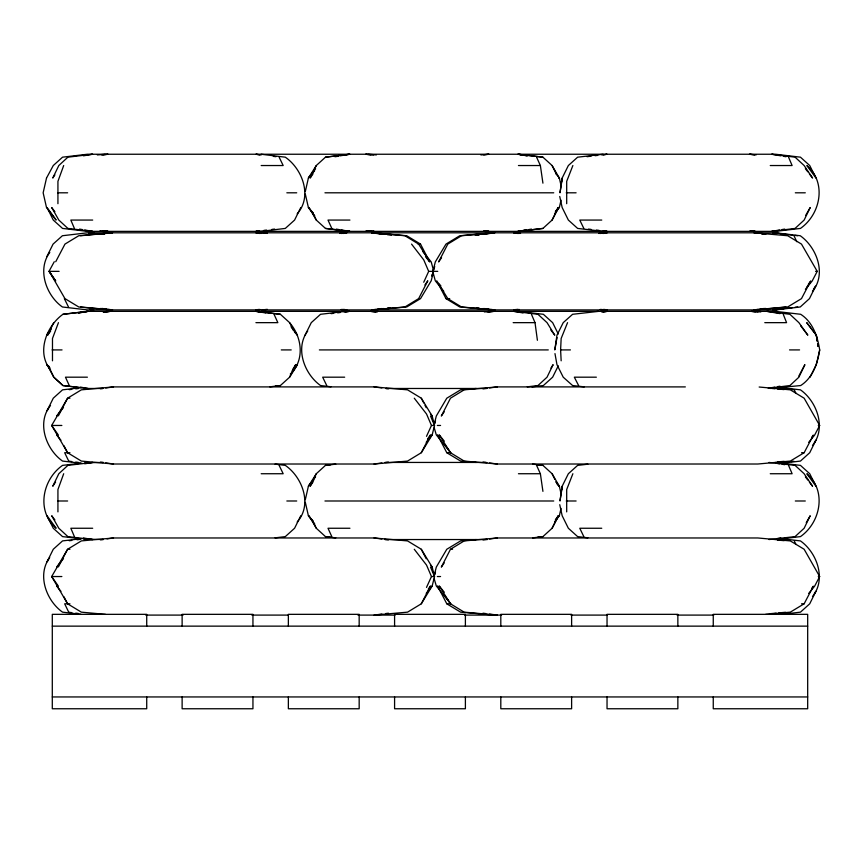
<?xml version="1.0" encoding="UTF-8"?>
<svg xmlns="http://www.w3.org/2000/svg" width="863" height="863" viewBox="0 0 863 863"><rect width="100%" height="100%" fill="white"/><g stroke="black" fill="none" stroke-linecap="round" stroke-linejoin="round"><path stroke-width="1.29" d="M713.259 626.139L713.259 614.337L807.682 614.337L807.682 708.76L713.259 708.76L713.259 696.948M57.929 203.69L57.929 181.349L63.689 165.534M57.929 511.878L57.929 489.548L63.689 473.733M52.481 360.81L52.481 338.469L58.447 322.654M566.689 203.69L566.689 181.349L572.87 165.534M566.689 511.878L566.689 489.548L572.87 473.733M561.155 360.81L560.605 349.914L561.155 338.469L567.552 322.654M556.225 342.546L554.769 349.914L556.969 335.168L563.226 322.654L572.601 314.294L598.555 311.36M305.297 191.575L308.393 178.048L316.29 165.534L325.47 157.174L349.278 154.24M290.281 374.057C305.038 360.313 302.115 336.883 289.569 322.654M305.297 499.763L308.393 486.236L316.29 473.733L325.47 465.373L330.756 464.726M560.616 185.426L562.298 178.048L559.99 192.805L562.169 178.048L568.361 165.534L577.638 157.174L603.183 154.24M554.542 213.808L559.343 207.552L561.026 200.173M555.999 342.546L557.12 337.627M560.616 493.614L562.298 486.236L559.99 500.993L562.169 486.236L568.361 473.733L577.638 465.373L587.854 464.197M554.542 522.007L559.343 515.75L561.026 508.372M50.561 369.882C36.224 352.708 46.278 326.225 62.934 314.294L87.454 311.36L775.459 311.36L800.702 314.294C812.849 322.115 817.531 336.333 819.699 349.914C817.498 363.496 812.86 377.735 800.702 385.545L770.605 388.479M819.699 349.914L816.344 364.671L810.077 377.185M432.18 434.887L434.521 425.459L432.18 416.02L421.306 398.199L407.541 389.839L374.067 386.904L113.506 386.904L81.359 389.839L67.594 398.199L51.672 425.459L67.594 452.719L81.359 461.079L113.506 464.014L374.067 464.014L407.541 461.079L421.306 452.719L432.18 434.887L426.246 442.234M381.899 614.057L374.067 615.092L407.541 612.158L421.306 603.798L432.18 585.966L434.521 576.538L432.18 567.099L421.306 549.267L407.541 540.918L374.067 537.973L113.506 537.973L81.359 540.907L67.594 549.267L51.672 576.538L67.594 603.798L81.359 612.158L105.469 614.359M435.308 421.921L433.96 425.459L436.3 416.02L446.786 398.199L460.615 389.839L476.214 388.479M435.308 573L433.96 576.538L436.3 567.099L446.786 549.267L460.615 540.918L476.214 539.558M432.126 274.898L433.55 271.36L431.209 280.788L420.529 298.62L406.732 306.98L373.107 309.914L383.539 308.533M434.38 267.821L432.956 271.36L435.297 261.931L445.977 244.1L459.774 235.739L493.409 232.805L481.662 234.358M433.237 270.184L434.747 266.645M431.759 276.074L432.762 273.722M434.531 423.097L435.535 420.745M434.531 574.175L435.535 571.813M423.733 282.244L428.684 271.36L423.765 259.903L411.554 244.1M426.505 436.344L431.457 425.459L426.538 414.003L414.272 398.199M426.505 587.423L431.457 576.538L426.538 565.082L414.272 549.267M53.754 322.654L47.627 335.168L50.669 330.993M316.29 165.534L310.162 178.048L312.989 173.873M289.569 377.185L295.696 364.671L292.859 369.224M316.29 473.733L310.162 486.236L312.989 482.072M526.268 230L518.447 231.36L542.924 228.425L552.093 220.065L558.232 207.552L555.405 211.726M532.622 537.854L542.924 536.613L552.093 528.253L558.232 515.75L555.405 519.914M300.777 207.552L294.585 220.065L285.308 228.425L261.079 231.36M305.071 335.168L311.273 322.654L320.551 314.294L345.416 311.36M300.777 515.75L294.585 528.253L285.308 536.613L275.103 537.854M558.275 365.815L552.644 377.185L543.366 385.545L531.867 386.861M46.85 256.602L53.075 244.1L62.406 235.739L87.465 232.805L775.578 232.805L800.249 235.739C816.948 247.573 826.689 274.24 812.471 291.327M808.707 593.431L814.629 586.171L819.677 576.538L804.143 549.267L790.314 540.918L757.854 537.973L497.347 537.973L464.175 540.918L450.475 549.267L441.327 567.099L444.218 562.903M421.306 452.719L430.508 434.887L427.509 439.084M421.306 603.798L430.508 585.966L428.264 589.116M58.393 415.815L67.594 398.199L69.946 398.199M58.393 566.894L67.594 549.267L69.946 549.267M55.728 261.716L64.952 244.1L78.749 235.739L111.057 232.805L107.141 233.355M757.865 233.355L753.96 232.805L787.692 235.739L801.49 244.1L817.229 271.36L812.169 281.004L805.395 289.288M444.316 441.187L439.235 434.887L450.475 452.719L464.175 461.079L497.347 464.014L757.854 464.014L790.314 461.079L804.143 452.719L813.378 435.103L811.835 437.174M759.149 387.023L790.314 389.839L804.143 398.199L819.677 425.459L814.629 435.103L808.707 442.352M765.643 614.38L790.314 612.158L804.143 603.798L813.378 586.171L811.835 588.253M552.093 220.065L558.695 207.552L559.343 207.552M552.093 528.253L558.695 515.75L559.343 515.75M798.847 376.041L804.888 364.671L798.901 377.185L789.925 385.545L768.243 388.307M100.626 308.447L111.057 309.914L78.749 306.98L64.952 298.62L49.223 271.36L55.728 281.004L48.997 271.36L54.272 261.716M297.476 364.671L289.623 377.185L280.389 385.545L269.806 386.84M805.6 215.513L810.206 207.552L804.143 220.065L795.071 228.425L771.673 231.36L779.494 230M806.258 522.568L810.206 515.75L804.143 528.253L795.071 536.613L768.976 539.548M806.592 287.606L808.663 284.305M550.95 368.08L553.107 364.671L547.045 377.185L537.973 385.545L527.271 386.84M54.887 174.919L52.751 178.048L58.813 165.534L67.886 157.174L92.589 154.24L83.463 155.825M55.599 482.072L52.751 486.236L58.813 473.733L67.886 465.373L92.589 462.439L84.768 463.798M444.218 411.824L441.327 416.02L450.475 398.199L464.175 389.839L497.347 386.904L685.341 386.904M813.442 289.245L815.632 286.117L809.472 298.62L800.249 306.98L775.578 309.914L87.465 309.914L62.406 306.98C46.106 295.437 36.98 269.461 49.784 252.438M441.554 257.735L438.609 261.931L447.789 244.1L461.522 235.739L494.844 232.805L483.097 234.358M424.876 284.984L427.821 280.788L418.652 298.62L404.92 306.98L371.608 309.914L375.524 309.396M48.576 408.62L47.066 410.702L53.269 398.199L62.546 389.839L82.168 387.519M48.576 559.699L47.066 561.781L53.269 549.267L62.546 540.907L82.168 538.598M814.413 442.298L815.923 440.216L809.731 452.719L800.454 461.079L780.832 463.399M814.413 593.377L815.923 591.284L809.731 603.798L800.454 612.158L782.137 614.316M808.426 284.11L810.702 281.004L801.49 298.62L787.692 306.98L755.395 309.914L765.815 308.447M51.359 328.911L46.559 335.168L50.367 330.993M50.518 405.491C36.44 422.482 45.858 449.289 62.546 461.079L82.168 463.399M315.588 168.663L308.393 178.048L314.639 170.745M297.174 213.808C312.611 196.667 302.622 169.159 285.308 157.174L261.079 154.24M49.72 557.606C36.775 574.726 46.224 600.562 62.546 612.158L80.863 614.316M307.724 330.993C294.779 348.113 304.229 373.949 320.551 385.545L331.014 386.775M292.072 370.928L296.861 364.671M315.588 476.861L308.393 486.236L313.841 479.99M297.174 522.007C312.611 504.866 302.622 477.358 285.308 465.373L275.103 464.143M555.492 211.726L558.695 207.552M555.492 519.914L558.695 515.75M812.482 445.427C826.56 428.436 817.132 401.629 800.454 389.839L780.832 387.519M812.482 596.495C826.56 579.505 817.132 552.708 800.454 540.918L780.832 538.598M426.246 593.312L432.18 585.966M56.721 415.815L63.495 407.519M56.721 566.894L63.495 558.598M334.952 156.732L338.21 156.279M340.162 155.825L349.936 154.24L325.47 157.174M89.784 233.485L93.689 232.805L88.544 233.452M603.194 154.919L607.099 154.24L601.759 154.898M258.501 230.906L255.89 231.36L259.903 230.863M341.273 233.485L345.189 232.805L339.849 233.42M342.935 233.485L346.84 232.805L341.737 233.42M520.4 230.906L517.8 231.36L542.924 228.425M523.01 230.453L525.621 230M528.879 229.547L531.479 229.094M78.339 312.945L87.454 311.36M78.943 312.945L88.058 311.36L62.934 314.294M600.292 233.485L604.197 232.805L598.857 233.452M603.161 233.485L607.077 232.805L601.964 233.42M258.522 309.461L255.923 309.914L259.892 309.429M782.094 229.547L784.704 229.094M345.427 312.039L349.332 311.36L344.132 312.018M516.301 309.461L513.701 309.914L517.627 309.429M517.962 309.461L515.351 309.914L519.246 309.45M603.14 312.039L607.045 311.36L601.791 312.018M775.319 309.461L772.709 309.914L776.646 309.45M775.578 309.914L783.399 308.566M786.01 308.113L788.609 307.66M770.875 387.8L774.78 387.12M777.38 386.667L779.99 386.214M776.883 538.652L780.788 537.973M102.859 154.973L108.069 154.24L101.446 154.855M100.626 234.272L104.542 233.722M102.125 234.272L104.725 233.905M108.641 233.355L112.546 232.805L80.561 235.739M106.117 311.91L110.054 311.36L103.323 311.975L110.054 311.36M753.399 230.809L749.494 231.36L754.855 230.863M100.475 388.738L103.085 388.372M105.685 388.005L113.506 386.904M757.865 309.364L753.96 309.914L785.945 306.98M760.476 308.997L764.381 308.447M100.475 539.807L103.085 539.44M106.99 538.89L113.506 537.973M483.712 154.93L488.933 154.24L480.896 154.952M369.569 230.842L365.653 231.36L370.961 230.885M475.135 235.221L479.051 234.704M476.57 235.221L479.181 234.876M378.134 309.051L382.05 308.533M387.455 308.015L390.065 307.67M488.577 312.05L493.798 311.36L487.164 311.953M482.989 388.803L486.905 388.285M489.515 387.94L497.347 386.904M374.067 464.014L381.899 462.978M385.815 462.46L388.415 462.115M482.989 539.871L486.905 539.353M489.515 539.008L497.347 537.973M385.815 613.539L388.415 613.194M331.133 313.647L333.733 313.323M337.638 312.827L340.238 312.503M69.234 389.677L71.834 389.342M75.728 388.857L78.328 388.533M69.234 540.745L71.834 540.421M77.034 539.774L79.633 539.44M587.045 156.688L591.058 156.203M595.071 155.707L597.746 155.383M263.916 230.378L266.591 230.054M271.942 229.396L274.617 229.073M275.297 386.16L280.443 385.545M325.47 465.373L335.772 464.143M783.41 462.471L786.01 462.158M791.209 461.543L793.809 461.23M779.267 309.148L784.51 308.523M787.132 308.22L792.385 307.595M795.006 307.293L797.628 306.98M80.863 463.215L62.546 465.373C42.427 479.45 36.063 511.09 56.106 528.253L47.077 515.75L53.269 528.253L62.546 536.613L80.863 538.782M84.79 462.751L103.377 462.439M537.627 537.239L542.924 536.613M776.905 539.397L779.516 539.084M783.442 538.62L800.454 536.613C820.573 522.547 826.937 490.896 806.883 473.733L815.934 486.236L809.731 473.733L800.454 465.373L782.137 463.215M262.147 309.914L267.303 309.332M777.477 461.932L784.1 461.327M769.516 613.744L776.15 613.129M778.793 612.892L785.427 612.277M97.357 154.952L105.146 154.24M368.587 231.36L373.787 230.906M484.337 311.931L490.831 311.36M261.187 165.534L283.172 165.534L279.137 157.174M518.447 165.534L540.378 165.534L542.924 183.161M770.249 165.534L792.115 165.534L788.555 157.174M558.695 178.048L559.343 178.048L561.026 185.426M57.638 192.805L67.627 192.805M286.84 192.805L296.71 192.805M324.952 192.805L553.744 192.805M566.236 192.805L576.106 192.805M795.319 192.805L805.298 192.805M305.297 194.024L308.393 207.552L313.042 212.762M92.697 220.065L70.831 220.065L74.391 228.425M349.936 220.065L328.005 220.065L331.802 228.425M601.759 220.065L579.774 220.065L583.82 228.425M418.059 244.1L420.529 244.1L429.138 260.734M48.997 271.36L59.094 271.36M428.684 271.36L431.824 271.36M434.607 271.36L437.746 271.36M815.578 271.36L817.229 271.36M437.983 283.172L445.977 298.62L449.688 298.62M255.923 322.654L277.854 322.654L274.046 314.294M513.161 322.654L535.017 322.654L537.401 340.281M764.78 322.654L786.571 322.654L783.259 314.294M52.104 349.914L62.039 349.914M281.284 349.914L291.209 349.914M319.375 349.914L548.285 349.914M560.605 349.914L570.432 349.914M789.537 349.914L799.57 349.914M46.559 364.671L49.569 367.8M87.4 377.185L65.469 377.185L69.277 385.545M344.671 377.185L322.676 377.185L326.721 385.545M596.365 377.185L574.327 377.185L578.609 385.545M47.174 364.671L53.754 377.185L62.934 385.545L88.058 388.479L102.891 388.479M486.937 388.479L385.847 388.479L388.415 388.803M61.856 425.459L51.672 425.459L58.393 435.103M431.457 425.459L434.521 425.459L430.508 416.02M437.336 425.459L440.562 425.459M818.264 425.459L819.677 425.459M69.946 452.719L64.671 452.719L68.716 461.079M439.094 436.991L437.552 434.887L446.786 452.719L450.691 452.719L445.286 445.384M801.544 452.719L804.143 452.719M384.984 462.439L486.096 462.439M768.976 462.439L795.071 465.373L804.143 473.733L812.558 486.236L809.365 482.072M261.187 473.733L283.172 473.733L279.137 465.373M518.447 473.733L540.378 473.733L542.924 491.36M770.249 473.733L792.115 473.733L788.555 465.373M558.695 486.236L559.343 486.236L561.026 493.614M57.638 500.993L67.627 500.993M286.84 500.993L296.71 500.993M324.952 500.993L553.744 500.993M566.236 500.993L576.106 500.993M795.319 500.993L805.298 500.993M305.297 502.223L308.393 515.75L313.042 520.961M92.697 528.253L70.831 528.253L74.391 536.613M349.936 528.253L328.005 528.253L331.802 536.613M601.759 528.253L579.774 528.253L583.82 536.613M103.377 539.548L83.484 539.084M384.984 539.548L487.444 539.548M450.475 549.267L452.579 549.267M61.856 576.538L51.672 576.538L58.393 586.171M431.457 576.538L434.521 576.538L430.508 567.099M437.336 576.538L440.562 576.538M818.264 576.538L819.677 576.538M69.946 603.798L64.671 603.798L68.716 612.158M439.094 588.059L437.552 585.966L446.786 603.798L450.691 603.798L444.51 595.405M801.544 603.798L804.143 603.798M145.739 615.092L183.107 615.092M251.845 615.092L288.113 615.092M357.951 615.092L395.081 615.092M464.531 615.092L501.586 615.092M570.961 615.092L607.455 615.092M677.045 615.092L713.798 615.092M52.298 626.139L807.682 626.139M52.298 696.948L807.682 696.948M368.587 154.24L376.387 154.919M476.214 462.439L460.615 461.079L446.786 452.719M494.413 615.092L460.615 612.158L446.786 603.798M373.614 154.952L365.653 154.24L370.874 154.93M483.571 230.885L488.933 231.36L485.017 230.842M377.314 311.953L370.583 311.36L375.837 312.05M99.946 230.885L105.146 231.36M754.327 311.36L760.821 311.953M756.193 154.855L749.494 154.24L754.704 154.973M102.773 230.863L108.069 231.36L104.164 230.809M757.994 311.975L751.371 311.36L755.276 311.91M80.561 306.98L112.546 309.914L108.641 309.364M772.169 388.49L774.823 388.738M777.477 388.976L784.1 389.591M777.477 540.055L784.1 540.67M262.147 232.805L267.303 233.388M584.283 386.861L572.601 385.545L563.226 377.185L556.969 364.671L554.974 353.603M603.183 231.36L577.638 228.425L568.361 220.065L562.169 207.552L559.742 196.484M517.822 311.36L543.366 314.294L552.644 322.654L558.275 334.024M341.187 309.45L345.189 309.914L342.579 309.461M587.854 537.789L577.638 536.613L568.361 528.253L562.169 515.75L559.742 504.682M556.15 173.873L559.343 178.048L552.093 165.534L542.924 157.174L517.8 154.24L526.915 155.825M777.951 233.42L772.709 232.805L776.614 233.485M780.573 233.733L792.385 235.124M795.006 235.426L797.628 235.739M537.627 464.758L542.924 465.373L552.093 473.733L559.343 486.236L556.15 482.072M520.551 233.42L515.351 232.805L519.267 233.485M783.41 388.447L786.01 388.76M791.209 389.375L793.809 389.677M775.589 462.439L778.21 462.751M783.41 539.526L786.01 539.828M542.924 157.174L518.447 154.24L527.573 155.825M309.04 207.552L316.29 220.065L325.47 228.425L349.936 231.36L341.468 230M603.237 309.45L607.077 309.914L604.467 309.461M343.01 309.45L346.84 309.914L344.24 309.461M280.443 314.294L255.966 311.36L265.696 312.945M78.436 387.39L62.988 385.545L53.819 377.185L48.242 365.815M532.622 464.143L542.924 465.373M309.04 515.75L316.29 528.253L325.47 536.613L335.772 537.854M261.241 154.898L255.89 154.24L259.806 154.919M273.28 156.365L275.955 156.688M588.383 229.073L591.058 229.396M596.409 230.054L599.084 230.378M603.097 230.863L607.099 231.36L604.499 230.906M600.195 309.429L604.197 309.914L601.597 309.461M518.943 233.452L513.701 232.805L517.606 233.485M325.459 228.425L349.278 231.36M261.219 233.452L255.923 232.805L259.828 233.485M256.581 311.36L280.389 314.294L289.623 322.654L293.528 330.615M325.459 536.613L330.756 537.271M69.234 461.241L71.834 461.565M75.728 462.061L78.328 462.385M69.234 612.32L71.834 612.644M75.728 613.129L78.328 613.464M89.828 309.429L93.689 309.914L91.09 309.461M384.844 234.358L373.107 232.805L406.732 235.739L420.529 244.1M387.455 234.704L391.371 235.221M383.355 234.358L371.608 232.805L404.92 235.739L418.652 244.1L429.709 261.931L425.481 256.678M484.402 308.533L488.318 309.051M490.928 309.396L494.844 309.914L461.522 306.98L447.789 298.62L436.732 280.788M476.441 307.67L479.051 308.015M482.967 308.533L493.409 309.914L459.774 306.98L445.977 298.62M374.067 386.904L381.899 387.94M482.989 462.115L486.905 462.633M489.515 462.978L497.347 464.014M374.067 537.973L381.899 539.008M384.51 539.353L388.415 539.871M482.989 613.194L485.599 613.539M489.515 614.057L497.347 615.092L464.175 612.158L450.475 603.798L439.235 585.966L444.316 592.255M755.395 232.805L759.3 233.355M761.91 233.722L765.815 234.272M761.77 233.905L764.381 234.272M102.125 308.447L106.03 308.997M100.475 462.18L103.085 462.546M105.685 462.913L113.506 464.014M780.788 155.825L771.673 154.24L795.071 157.174L804.143 165.534L812.558 178.048L809.365 173.873M783.399 156.279L786.01 156.732M775.578 232.805L784.704 234.38M336.246 229.094L338.857 229.547M779.99 313.625L766.959 311.36L789.925 314.294L798.901 322.654L807.833 335.168L800.637 325.783M79.558 229.094L82.168 229.547M84.768 230L92.589 231.36L67.886 228.425L58.813 220.065L51.704 207.552L54.898 211.726M523.021 312.945L513.906 311.36L537.973 314.294L547.045 322.654L554.79 335.168L550.788 329.957M775.578 463.118L779.494 463.798M782.094 464.24L784.704 464.693M80.248 387.12L88.058 388.479M83.463 537.973L92.589 539.548L67.886 536.613L58.813 528.253L51.704 515.75L54.898 519.914M56.721 435.103L60.96 440.281M56.721 586.171L60.96 591.36M422.741 251.435L431.209 261.931L433.776 271.36M439.267 283.938L440.961 286.041M443.765 291.284L435.297 280.788L433.053 272.535M430.486 413.927L432.18 416.02M450.691 452.719L436.3 434.887L434.218 427.811M430.486 565.006L432.18 567.099M450.691 603.798L436.3 585.966L434.218 578.89M805.362 168.663L807.757 171.791M805.362 476.861L807.757 479.99M308.393 207.552L314.779 215.89M291.079 326.829L297.476 335.168L294.466 332.039M308.393 515.75L314.779 524.089M48.393 365.718L49.806 367.8M63.916 445.675L67.594 452.719M63.916 596.743L67.594 603.798M421.306 398.199L423.765 402.945M424.984 405.33L426.214 407.703M421.306 549.267L426.214 558.782M64.326 298.62L68.49 306.98M552.093 165.534L556.559 174.639M552.093 473.733L554.887 479.418M555.999 481.694L557.671 485.103M312.384 212.104L316.29 220.065M312.384 520.303L316.29 528.253M794.284 389.839L796.01 393.42M794.284 540.918L796.01 544.499M793.982 235.739L796.786 241.705M536.581 157.174L540.378 165.534M536.581 465.373L540.378 473.733M531.468 314.294L535.017 322.654M677.854 626.139L677.854 614.337L607.034 614.337L607.034 626.139M677.854 696.948L677.854 708.76L607.034 708.76L607.034 696.948M571.619 626.139L571.619 614.337L500.81 614.337L500.81 626.139M571.619 696.948L571.619 708.76L500.81 708.76L500.81 696.948M465.394 626.139L465.394 614.337L394.585 614.337L394.585 626.139M465.394 696.948L465.394 708.76L394.585 708.76L394.585 696.948M359.17 626.139L359.17 614.337L288.361 614.337L288.361 626.139M359.17 696.948L359.17 708.76L288.361 708.76L288.361 696.948M252.945 626.139L252.945 614.337L182.125 614.337L182.125 626.139M252.945 696.948L252.945 708.76L182.125 708.76L182.125 696.948M146.721 626.139L146.721 614.337L52.298 614.337L52.298 708.76L146.721 708.76L146.721 696.948M46.516 178.048L43.15 192.805L46.516 207.552L56.106 220.065L47.077 207.552L53.269 220.065L62.546 228.425L87.4 231.36L775.589 231.36L800.454 228.425C820.573 214.348 826.937 182.708 806.883 165.534L815.934 178.048L809.731 165.534L800.454 157.174L775.589 154.24L87.4 154.24L62.546 157.174L53.269 165.534L46.516 178.048M816.322 335.168L806.732 322.654L816.344 335.168L817.261 341.317L816.322 335.168M817.984 346.236L817.617 343.776L817.984 346.236"/></g></svg>
